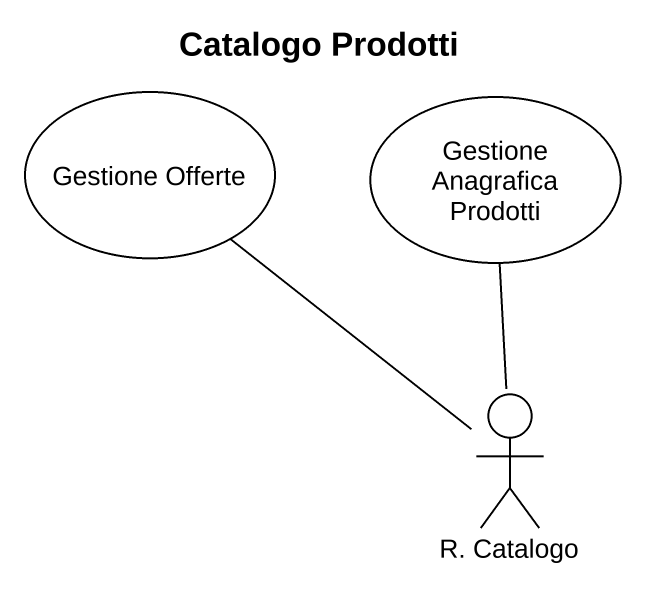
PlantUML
@startuml
title Catalogo Prodotti
usecase "Gestione Offerte" as Gestione_Offerte
usecase "Gestione Anagrafica Prodotti" as Gestione_Anagrafica_Prodotti
actor "R. Catalogo" as R_Catalogo
R_Catalogo -up- Gestione_Offerte
R_Catalogo -up- Gestione_Anagrafica_Prodotti
@enduml
